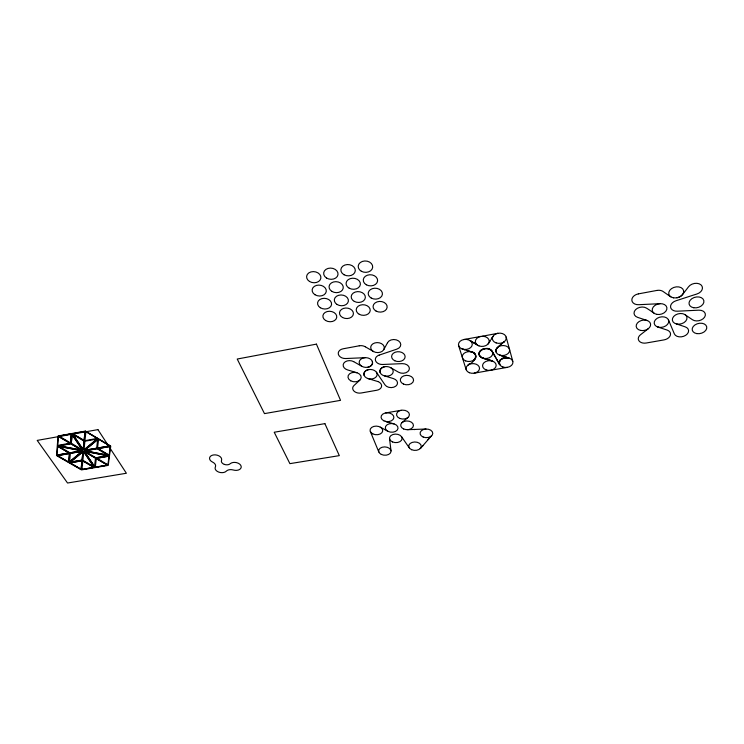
<?xml version="1.0" encoding="UTF-8"?>
<svg xmlns="http://www.w3.org/2000/svg" width="744" height="744" viewBox="0 0 744 744"><rect width="100%" height="100%" fill="white"/><g stroke="black" fill="none" stroke-linecap="round" stroke-linejoin="round"><path stroke-width="1.12" d="M56.981 455.105L57.706 446.288L69.136 452.919L56.981 455.105L69.136 452.919M70.02 443.192L57.753 445.433L58.488 436.449L70.02 443.192L58.488 436.449M68.699 462.173L69.508 453.459L57.362 455.654L68.699 462.173L69.508 453.459M58.953 436.049L70.457 442.885L71.303 433.854L58.925 436.142L71.275 433.947M71.303 433.854L70.457 442.885M72.112 434.58L71.275 443.368L72.112 434.58L82.379 449.869L71.303 443.275M69.583 461.801L70.382 453.31L82.249 451.255L69.583 461.801L82.249 451.255M81.105 469.315L82.017 460.713L69.908 462.87L81.105 469.315L82.017 460.713M82.054 460.192L82.956 451.664L70.28 462.201L82.054 460.192L82.956 451.664M83.142 449.729L84.063 441.043L83.142 449.729L72.875 434.44L84.035 441.127M84.1 440.495L85.067 431.408L72.605 433.706L84.1 440.495L72.605 433.706M84.128 440.402L85.067 431.408M81.933 469.473L82.854 460.871L94.004 467.344L81.933 469.473L94.004 467.344M83.802 451.831L82.891 460.35L93.763 466.665L83.802 451.831L93.763 466.665M83.988 449.897L84.909 441.201L96.98 439.09L83.988 449.897L96.98 439.09M97.38 438.393L84.956 440.653L85.923 431.576L97.38 438.393L85.923 431.576M94.516 466.534L84.556 451.701L94.516 466.534L95.511 458.109L84.556 451.701L95.511 458.109M96.646 448.232L97.687 439.509L84.686 450.306L96.646 448.232L84.714 450.213M95.279 467.223L107.434 465.084L95.279 467.223L96.311 458.574L107.434 465.084L96.311 458.574M97.529 448.083L98.599 439.118L109.917 445.851L97.529 448.083L109.917 445.851M96.785 458.192L107.889 464.795L109.024 456.1L96.757 458.285L109.024 456.1M109.117 455.254L110.279 446.409L97.901 448.632L109.117 455.254L97.92 448.548M107.945 455.235L85.086 450.771L97.046 448.697L107.945 455.235L85.058 450.855L97.046 448.697M110.279 446.409L97.901 448.632M107.88 455.774L85.03 451.31L107.88 455.774L95.957 457.811L85.03 451.31M95.957 457.811L107.908 455.681M98.599 439.118L109.889 445.944M82.854 460.871L93.986 467.437M81.905 450.25L70.838 443.675L58.925 445.758L70.81 443.759L81.905 450.25L58.897 445.851L81.933 450.167M81.849 450.799L58.878 446.307L81.849 450.799L69.973 452.854L58.878 446.307M85.504 431.139L110.744 446.102L108.233 465.372L81.459 469.892L56.507 455.533L58.069 435.975L85.514 431.092M69.973 452.854L81.877 450.706M70.382 453.31L82.231 451.348M57.706 446.288L69.108 453.003M387.512 342.752L383.858 349.513M491.951 338.009L492.937 336.39M492.826 336.576L491.44 338.808M491.617 338.539L491.189 339.218M488.557 343.347L489.524 341.831M489.496 341.868L489.822 341.366M489.784 341.412L490.659 340.055M488.566 343.337L488.083 343.988M422.173 446.512L430.181 437.267M428.014 439.658L428.749 438.821M422.862 445.73L421.495 447.265M420.834 447.962L421.476 447.284M430.172 437.286L431.548 435.919L430.86 436.579M420.202 448.604L420.816 447.981M497.522 347.429L496.025 349.578L495.969 351.773L496.025 349.578L497.857 347.141M359.919 380.063L354.014 385.513A6.566 4.641 3.6 0 0 353.856 390.963A6.566 4.641 3.6 0 0 361.082 393.009L376.78 390.256A6.594 4.678 2.8 0 0 381.588 386.266A6.594 4.678 2.8 0 0 377.878 381.551M469.194 364.067C475.435 362.077 479.136 352.563 470.431 351.521L471.64 351.903M473.63 360.273C477.657 358.059 475.732 352.312 471.51 351.866M402.02 422.573L406.819 418.444M499.019 346.137L498.182 346.853M499.41 345.802L500.442 344.928M498.973 346.183L499.475 345.755M499.875 345.411L502.433 343.244M467.641 365.388L469.613 363.704M500.935 344.509L501.437 344.081M502.274 343.375L503.344 342.463M503.586 342.259L504.134 341.803M503.176 342.612L503.762 342.119M503.967 341.942L504.469 341.524M406.81 418.454L407.945 417.505M70.28 462.201L82.928 451.757M84.686 450.306L97.659 439.602M648.405 328.634L640.547 334.716A7.245 5.078 -10.9 0 0 638.919 340.761A7.245 5.078 -10.9 0 0 646.229 343.012L664.001 339.896A7.301 5.096 -11.7 0 0 670.307 335.395A7.301 5.096 -11.7 0 0 667.405 330.178A18.172 12.657 -11.2 0 0 666.81 329.955L657.826 327.044A16.34 11.551 -12.4 0 1 657.38 326.876M379.17 355.111L396.738 349.178A6.835 5.022 1.7 0 0 398.598 340.929A6.835 5.022 1.7 0 0 387.522 342.733M367.741 367.257C370.475 366.959 373.516 364.328 372.344 361.379A6.715 4.864 3.3 0 0 364.048 357.808A6.715 4.864 3.3 0 0 359.436 363.695A6.715 4.864 3.3 0 0 367.741 367.257C370.475 366.922 373.488 364.346 372.344 361.379M368.671 369.601C365.983 369.889 362.933 372.474 364.123 375.394A6.65 4.762 3.1 0 0 372.353 378.854A6.65 4.762 3.1 0 0 376.892 373.07A6.65 4.762 3.1 0 0 368.671 369.601C365.974 369.926 362.97 372.456 364.123 375.394M384.76 366.699C382.053 366.997 378.966 369.573 380.11 372.53A6.677 4.799 2.2 0 0 388.331 376.008A6.677 4.799 2.2 0 0 392.972 370.196A6.677 4.799 2.2 0 0 384.76 366.699C382.044 367.043 379.003 369.554 380.11 372.53M481.982 336.288L497.922 333.293M359.24 345.802L343.058 348.806A6.752 4.92 4.5 0 0 338.39 354.395A6.752 4.92 4.5 0 0 345.858 358.524L365.118 357.678M638.399 293.88L656.812 290.448M463.856 339.534L480.819 336.428M474.207 373.172L507.408 367.35M57.362 455.654L69.48 453.552M70.308 462.117L82.082 460.099M69.908 462.87L81.989 460.806M385.755 412.911L401.323 410.269M660.03 303.682L638.891 304.696A7.468 5.403 -12 0 1 631.833 300.139A7.468 5.403 -12 0 1 638.352 293.88M425.949 429.028L407.303 429.697M413.98 429.558L414.966 429.521M500.126 355.26L508.431 357.855M384.527 375.897L393.362 378.566A6.612 4.706 2 0 1 395.799 386.164A6.612 4.706 2 0 1 385.001 384.89L376.427 372.214M500.191 355.279L503.837 356.367M385.234 421.327L386.359 421.643M386.341 421.634L394.069 423.903M386.908 421.792L387.457 421.95M501.065 355.52L501.577 355.669M488.362 359.817L485.925 359.082M488.231 359.78L489.143 360.05M486.009 359.11L483.916 358.469M489.003 360.003L492.733 361.193M489.747 360.226L492.63 361.156C488.594 358.841 478.801 359.696 479.08 352.926C481.043 347.197 490.742 347.076 492.956 352.74M463.233 349.299L462.573 349.094L464.768 349.773M464.172 349.587L471.994 352.024M356.953 372.735L347.588 369.926A6.687 4.827 4.2 0 1 343.905 363.016A6.687 4.827 4.2 0 1 353.679 361.64M466.637 350.35L467.613 350.647M468.106 350.796L468.59 350.945M502.665 356.004L505.036 356.757M469.232 351.149L469.985 351.382M507.427 357.529L509.091 358.059L504.748 357.808L500.814 359.64L499.354 361.947L499.763 364.662L498.517 362.523M494.397 355.26L492.193 351.456L492.547 352.052C487.739 342.342 470.943 354.702 483.888 358.459M504.432 356.562L505.622 356.943M507.306 357.492C511.481 358.515 502.061 356.618 501.289 359.25C498.071 359.352 500.48 366.987 498.964 363.305L499.401 364.048M506.143 357.111L506.729 357.306M377.766 381.514L367.713 378.482M482.856 358.124L483.33 358.283M647.131 320.487L637.71 317.4A7.394 5.292 -11.6 0 1 635.534 309.709A7.394 5.292 -11.6 0 1 646.564 308.156L648.415 309.346A117.719 82.249 -6.5 0 1 650.247 310.555L654.05 313.224M373.609 351.605L365.36 346.816M353.707 361.649L361.714 366.225M387.764 431.241L380.324 427.14M57.39 455.561L68.718 462.08M69.936 462.777L81.124 469.222M469.734 340.436L470.943 341.133M471.464 341.44L470.924 341.124L474.012 342.965M471.445 341.422L472.384 341.98M471.929 341.71L476.365 344.435M390.805 367.741L398.533 372.205A6.705 4.827 1.4 0 0 409.098 369.954A6.705 4.827 1.4 0 0 402.253 363.639L382.751 364.476A6.743 4.892 2.4 0 1 375.571 360.775A6.743 4.892 2.4 0 1 379.142 355.121M474.002 342.956L477.611 345.235M401.481 436.616L402.513 438.086M402.504 438.077L403.453 439.434M408.698 447.032L409.321 447.925M403.443 439.425L408.716 447.051M72.084 434.673L82.379 449.869M72.875 434.44L83.17 449.646M499.689 364.541L497.02 359.891M492.984 352.796L495.978 358.05M493.867 354.321L495.383 356.999M497.959 361.556L498.526 362.551M497.55 360.831L498.052 361.714M495.43 357.083L497.029 359.91M496.434 358.859L497.466 360.682M668.438 319.836L674.362 333.898A7.356 5.106 -12.4 0 0 685.745 335.284A7.356 5.106 -12.4 0 0 685.14 326.83L677.254 324.189A33.685 23.343 -11.2 0 0 676.259 323.9M370.307 431.455L378.836 452.045M458.639 345.672L466.153 369.647M506.153 337.032L512.811 361.417M391.019 450.845L389.531 438.625M359.278 345.793A6.78 4.957 3.6 0 1 365.295 346.788M656.85 290.448A7.505 5.394 -12.8 0 1 661.816 290.83A7.756 5.58 -12.8 0 1 663.192 291.564L669.953 296.279A45.356 32.569 -15.5 0 0 670.893 296.875M676.901 297.786A7.617 5.45 -13.7 0 0 682.601 294.494L686.963 288.858A127.977 97.975 -11.1 0 0 688.395 286.942A7.663 5.459 -14.5 0 1 700.969 284.85A7.663 5.459 -14.5 0 1 696.71 294.075A233.644 145.461 -11.4 0 0 691.436 295.74L676.008 300.762A7.524 5.329 -13.2 0 0 670.567 307.095A7.524 5.329 -13.2 0 0 677.384 311.197L698.765 310.183A7.496 5.236 -13.6 0 1 704.577 317.186A7.496 5.236 -13.6 0 1 692.459 319.734L687 316.023A112.93 79.394 -18.3 0 1 685.261 314.796M316.433 344.128L237.215 359.036L264.473 413.618L340.538 400.346L316.433 344.128M97.929 429.623L37.2 440.402L67.546 483.023L126.387 473.258L97.929 429.623M324.886 423.634L274.22 432.236L289.89 463.642L339.32 455.635L324.886 423.634M373.488 351.54A6.808 4.994 2.7 0 0 384.276 348.266A6.808 4.994 2.7 0 0 374.753 342.965A6.808 4.994 2.7 0 0 373.488 351.54M350.759 380.826A6.631 4.734 3.9 0 0 361.175 377.738A6.631 4.734 3.9 0 0 351.819 372.688A6.631 4.734 3.9 0 0 350.759 380.826M403.462 384.071A6.64 4.734 1.2 0 0 413.58 380.268A6.64 4.734 1.2 0 0 403.778 375.878A6.64 4.734 1.2 0 0 403.462 384.071M394.85 360.793A6.77 4.929 1.5 0 0 405.127 356.813A6.77 4.929 1.5 0 0 395.101 352.265A6.77 4.929 1.5 0 0 394.85 360.793M381.281 454.407A6.222 4.166 2.5 0 0 391.028 451.552A6.222 4.166 2.5 0 0 382.174 447.237A6.222 4.166 2.5 0 0 381.281 454.407M411.655 449.72A6.268 4.213 1.1 0 0 421.262 446.428A6.268 4.213 1.1 0 0 412.074 442.438A6.268 4.213 1.1 0 0 411.655 449.72M423.169 437.026A6.352 4.315 0.6 0 0 432.785 433.445A6.352 4.315 0.6 0 0 423.345 429.548A6.352 4.315 0.6 0 0 423.169 437.026M392.507 441.936A6.305 4.269 1.9 0 0 402.104 438.588A6.305 4.269 1.9 0 0 392.804 434.552A6.305 4.269 1.9 0 0 392.507 441.936M372.763 433.873A6.333 4.315 2.8 0 0 382.695 430.962A6.333 4.315 2.8 0 0 373.711 426.442A6.333 4.315 2.8 0 0 372.763 433.873M387.987 431.353A6.361 4.343 2.1 0 0 398.003 428.423A6.361 4.343 2.1 0 0 389.038 423.875A6.361 4.343 2.1 0 0 387.987 431.353M403.685 428.99A6.389 4.371 1.4 0 0 413.441 425.549A6.389 4.371 1.4 0 0 404.057 421.43A6.389 4.371 1.4 0 0 403.685 428.99M399.63 418.361A6.445 4.455 1.5 0 0 409.423 414.789A6.445 4.455 1.5 0 0 399.891 410.642A6.445 4.455 1.5 0 0 399.63 418.361M383.755 420.751A6.417 4.427 2.3 0 0 393.855 417.765A6.417 4.427 2.3 0 0 384.788 413.134A6.417 4.427 2.3 0 0 383.755 420.751M309.458 281.427A7.18 5.552 7 0 0 320.859 278.191A7.18 5.552 7 0 0 310.927 271.923A7.18 5.552 7 0 0 309.458 281.427M326.477 277.986A7.208 5.599 5.9 0 0 337.981 274.722A7.208 5.599 5.9 0 0 328.085 268.407A7.208 5.599 5.9 0 0 326.477 277.986M344.044 274.759A7.235 5.645 4.7 0 0 355.288 270.816A7.235 5.645 4.7 0 0 344.909 265.013A7.235 5.645 4.7 0 0 344.044 274.759M361.324 271.253A7.263 5.692 3.5 0 0 372.679 267.291A7.263 5.692 3.5 0 0 362.328 261.451A7.263 5.692 3.5 0 0 361.324 271.253M366.346 284.794A7.189 5.571 3.1 0 0 377.599 280.925A7.189 5.571 3.1 0 0 367.369 275.206A7.189 5.571 3.1 0 0 366.346 284.794M349.215 288.207A7.161 5.524 4.3 0 0 360.366 284.366A7.161 5.524 4.3 0 0 350.108 278.674A7.161 5.524 4.3 0 0 349.215 288.207M331.815 291.35A7.133 5.487 5.4 0 0 343.217 288.17A7.133 5.487 5.4 0 0 333.452 281.985A7.133 5.487 5.4 0 0 331.815 291.35M314.945 294.717A7.105 5.441 6.5 0 0 326.253 291.555A7.105 5.441 6.5 0 0 316.451 285.408A7.105 5.441 6.5 0 0 314.945 294.717M320.329 307.737A7.031 5.329 6 0 0 331.536 304.649A7.031 5.329 6 0 0 321.854 298.623A7.031 5.329 6 0 0 320.329 307.737M337.041 304.454A7.059 5.375 5 0 0 348.35 301.348A7.059 5.375 5 0 0 338.697 295.275A7.059 5.375 5 0 0 337.041 304.454M354.284 301.394A7.087 5.413 3.9 0 0 365.341 297.637A7.087 5.413 3.9 0 0 355.214 292.057A7.087 5.413 3.9 0 0 354.284 301.394M371.256 298.065A7.115 5.45 2.8 0 0 382.416 294.28A7.115 5.45 2.8 0 0 372.307 288.663A7.115 5.45 2.8 0 0 371.256 298.065M376.064 311.057A7.04 5.338 2.5 0 0 387.131 307.356A7.04 5.338 2.5 0 0 377.152 301.859A7.04 5.338 2.5 0 0 376.064 311.057M359.259 314.303A7.012 5.301 3.5 0 0 370.214 310.629A7.012 5.301 3.5 0 0 360.208 305.161A7.012 5.301 3.5 0 0 359.259 314.303M342.566 317.521A6.984 5.264 4.6 0 0 353.419 313.875A6.984 5.264 4.6 0 0 343.393 308.444A6.984 5.264 4.6 0 0 342.566 317.521M325.602 320.487A6.966 5.227 5.6 0 0 336.716 317.474A6.966 5.227 5.6 0 0 327.146 311.559A6.966 5.227 5.6 0 0 325.602 320.487M496.146 342.919A6.984 5.106 -4.2 0 0 506.283 337.748A6.984 5.106 -4.2 0 0 495.513 334.093A6.984 5.106 -4.2 0 0 496.146 342.919M478.95 345.895A6.947 5.078 -3.2 0 0 489.217 341.059A6.947 5.078 -3.2 0 0 478.671 337.106A6.947 5.078 -3.2 0 0 478.95 345.895M502.963 367.052A6.854 4.901 -4 0 0 512.923 362.105A6.854 4.901 -4 0 0 502.386 358.58A6.854 4.901 -4 0 0 502.963 367.052M465.688 360.914A6.845 4.948 -2.3 0 0 475.946 356.432A6.845 4.948 -2.3 0 0 465.688 352.34A6.845 4.948 -2.3 0 0 465.688 360.914M486.074 369.889A6.817 4.873 -3.2 0 0 496.174 365.257A6.817 4.873 -3.2 0 0 485.86 361.445A6.817 4.873 -3.2 0 0 486.074 369.889M499.587 355.102A6.919 5.003 -4.1 0 0 509.64 350.052A6.919 5.003 -4.1 0 0 498.982 346.462A6.919 5.003 -4.1 0 0 499.587 355.102M461.931 348.871A6.91 5.05 -2.2 0 0 472.282 344.295A6.91 5.05 -2.2 0 0 461.912 340.12A6.91 5.05 -2.2 0 0 461.931 348.871M469.362 372.716A6.78 4.855 -2.3 0 0 479.536 368.336A6.78 4.855 -2.3 0 0 469.399 364.318A6.78 4.855 -2.3 0 0 469.362 372.716M482.363 357.938A6.882 4.976 -3.2 0 0 492.733 353.428A6.882 4.976 -3.2 0 0 482.484 349.308A6.882 4.976 -3.2 0 0 482.363 357.938M658.459 327.202A7.366 5.199 -12 0 0 668.716 320.822A7.366 5.199 -12 0 0 657.212 318.274A7.366 5.199 -12 0 0 658.459 327.202M640.491 330.401A7.31 5.18 -11.2 0 0 650.6 324.068A7.31 5.18 -11.2 0 0 639.124 321.529A7.31 5.18 -11.2 0 0 640.491 330.401M656.775 314.359A7.449 5.31 -12.4 0 0 666.875 307.598A7.449 5.31 -12.4 0 0 655.064 305.319A7.449 5.31 -12.4 0 0 656.775 314.359M673.553 297.833A7.589 5.431 -13.7 0 0 683.596 290.644A7.589 5.431 -13.7 0 0 671.469 288.663A7.589 5.431 -13.7 0 0 673.553 297.833M676.566 323.975A7.431 5.217 -12.8 0 0 686.972 317.548A7.431 5.217 -12.8 0 0 675.45 314.991A7.431 5.217 -12.8 0 0 676.566 323.975M693.752 307.756A7.58 5.338 -14 0 0 703.852 300.669A7.58 5.338 -14 0 0 691.818 298.707A7.58 5.338 -14 0 0 693.752 307.756M696.803 333.61A7.412 5.124 -13.1 0 0 706.716 326.83A7.412 5.124 -13.1 0 0 694.933 324.933A7.412 5.124 -13.1 0 0 696.803 333.61M224.335 464.386A4.864 3.162 8.9 0 0 230.417 463.54A6.082 3.943 8.5 0 1 238.322 463.261A6.082 3.943 8.5 0 1 240.665 468.525A6.082 3.943 8.5 0 1 233.291 469.994A6.036 3.887 8.6 0 0 226.334 471.129A6.064 3.915 9 0 1 218.68 472.077A6.064 3.915 9 0 1 215.369 466.962A6.082 3.934 9.5 0 0 212.635 462.126A6.119 3.98 9.4 0 1 210.05 456.779A6.119 3.98 9.4 0 1 217.481 455.263A6.119 3.98 9.4 0 1 221.554 460.313A4.864 3.162 8.9 0 0 224.335 464.386"/></g></svg>
